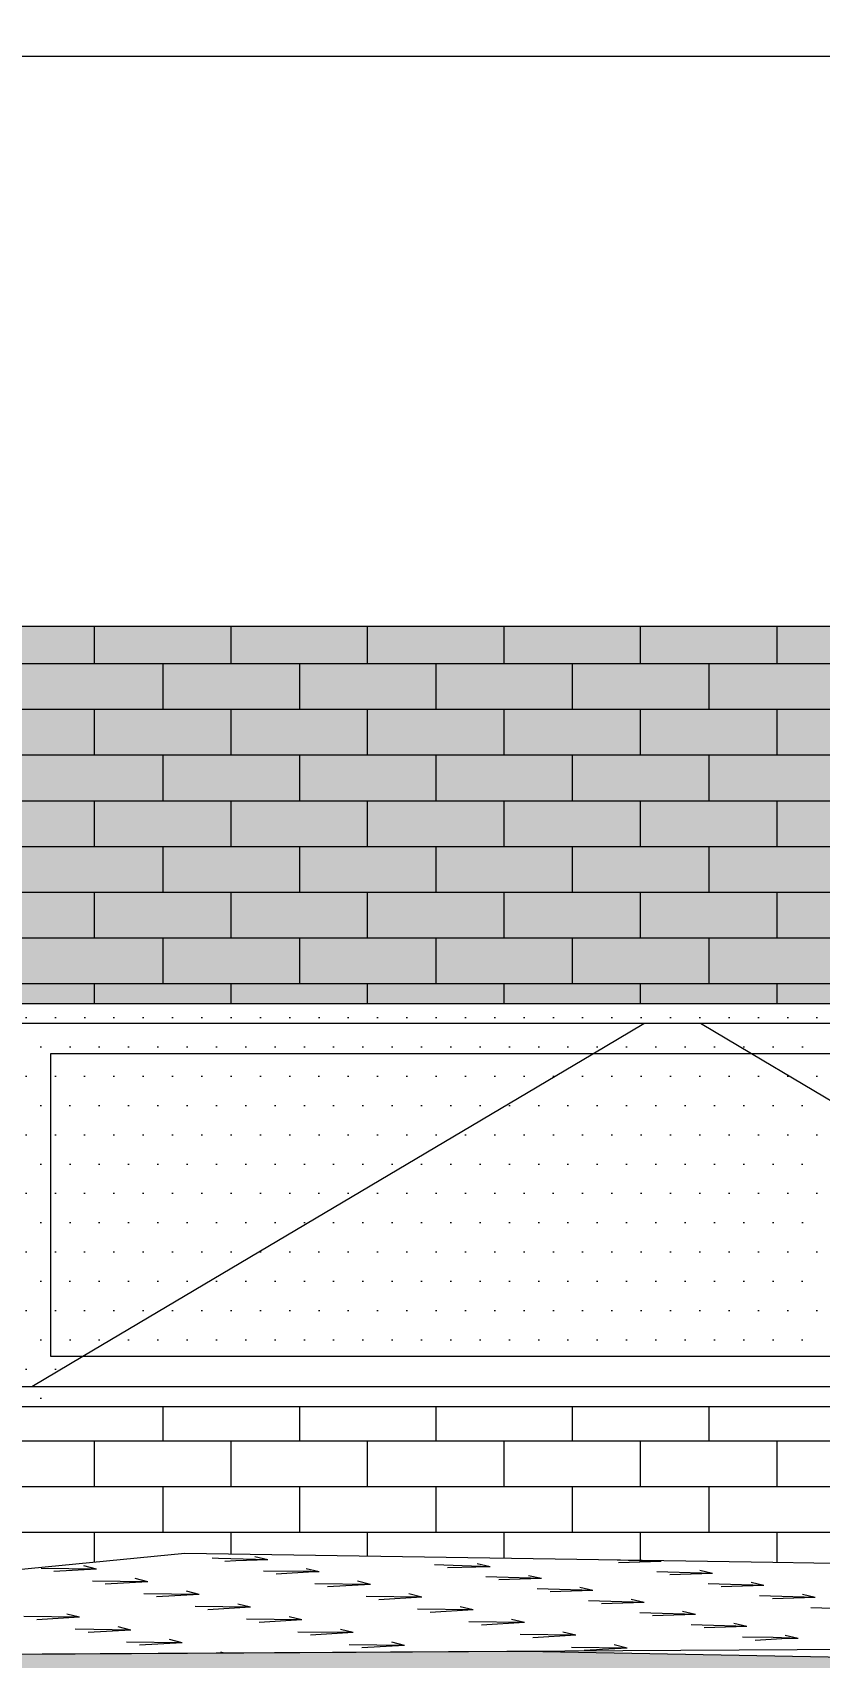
# Model space of a CAD drawing. Header units: metres. Extents: x -111189 to -108577, y -72951 to -72647.
# Drawn here: x -108854.112 to -108852.942, y -72948.029 to -72945.612 of the extents above; entities that cross this region are included whole.
import ezdxf

# ---------------------------------------------------------------- set-up
doc = ezdxf.new("R2010")
doc.units = ezdxf.units.M
doc.header["$MEASUREMENT"] = 0
for name, color, linetype in [('00 - DESENHO 2D', 7, 'Continuous'), ('01 - TERRENO PROPOSTO', 7, 'Continuous'), ('03 - LAJES', 7, 'Continuous'), ('04 - TECTO FALSO', 7, 'Continuous'), ('12 - COTAS GERAIS', 7, 'Continuous')]:
    doc.layers.add(name, color=color, linetype=linetype)
doc.styles.add('ESTILO_GERADO_7', font='')
doc.styles.get('ESTILO_GERADO_7').set_extended_font_data('Helvetica')
doc.dimstyles.new('ESTILO_GERADO__5', dxfattribs={"dimtxt": 0.15, "dimasz": 0.114, "dimexe": 0.18, "dimexo": 0.0625, "dimgap": 0, "dimtad": 1, "dimzin": 0, "dimdsep": 46, "dimtxsty": 'ESTILO_GERADO_7', "dimblk": 'ARROWHEAD_2', "dimblk1": 'ARROWHEAD_2', "dimblk2": 'ARROWHEAD_2', "dimcen": 0.09, "dimse1": 1, "dimse2": 1, "dimclrd": 7, "dimclre": 7, "dimclrt": 7, "dimadec": 0, "dimazin": 0, "dimtfac": 1, "dimtdec": 4, "dimtmove": 0, "dimatfit": 3, "dimfxl": 1, "dimtolj": 1, "dimtzin": 0, "dimarcsym": 0})
pattern_1 = [(360, (-108689.58989, -72946.075524), (0.021783658, 0.043567315), [0, -0.043567315])]

# ---------------------------------------------------------------- blocks, each defined once
blk = doc.blocks.new('*X1716', base_point=(-108689.5899, -72946.0755))
at = {"color": 254, "linetype": 'Continuous', "lineweight": 13}
for p, q in [((-108854.0199, -72946.5515), (-108854.0199, -72946.4956)), ((-108853.8169, -72946.5515), (-108853.8169, -72946.4956)), ((-108853.6139, -72946.5515), (-108853.6139, -72946.4956)), ((-108853.4109, -72946.5515), (-108853.4109, -72946.4956)), ((-108853.2079, -72946.5515), (-108853.2079, -72946.4956)), ((-108853.0049, -72946.5515), (-108853.0049, -72946.4956)), ((-108854.0199, -72946.5515), (-108854.2229, -72946.5515)), ((-108853.8169, -72946.5515), (-108854.0199, -72946.5515)), ((-108853.9184, -72946.5515), (-108853.9184, -72946.6195)), ((-108853.6139, -72946.5515), (-108853.8169, -72946.5515)), ((-108853.7154, -72946.5515), (-108853.7154, -72946.6195)), ((-108853.4109, -72946.5515), (-108853.6139, -72946.5515)), ((-108853.5124, -72946.5515), (-108853.5124, -72946.6195)), ((-108853.2079, -72946.5515), (-108853.4109, -72946.5515)), ((-108853.3094, -72946.5515), (-108853.3094, -72946.6195)), ((-108853.0049, -72946.5515), (-108853.2079, -72946.5515)), ((-108853.1064, -72946.5515), (-108853.1064, -72946.6195)), ((-108852.8019, -72946.5515), (-108853.0049, -72946.5515)), ((-108854.0199, -72946.6195), (-108854.2229, -72946.6195)), ((-108853.8169, -72946.6195), (-108854.0199, -72946.6195)), ((-108854.0199, -72946.6875), (-108854.0199, -72946.6195)), ((-108853.6139, -72946.6195), (-108853.8169, -72946.6195)), ((-108853.8169, -72946.6875), (-108853.8169, -72946.6195)), ((-108853.4109, -72946.6195), (-108853.6139, -72946.6195)), ((-108853.6139, -72946.6875), (-108853.6139, -72946.6195)), ((-108853.2079, -72946.6195), (-108853.4109, -72946.6195)), ((-108853.4109, -72946.6875), (-108853.4109, -72946.6195)), ((-108853.0049, -72946.6195), (-108853.2079, -72946.6195)), ((-108853.2079, -72946.6875), (-108853.2079, -72946.6195)), ((-108852.8019, -72946.6195), (-108853.0049, -72946.6195)), ((-108853.0049, -72946.6875), (-108853.0049, -72946.6195)), ((-108854.0199, -72946.6875), (-108854.2229, -72946.6875)), ((-108853.8169, -72946.6875), (-108854.0199, -72946.6875)), ((-108853.9184, -72946.6875), (-108853.9184, -72946.7555)), ((-108853.6139, -72946.6875), (-108853.8169, -72946.6875)), ((-108853.7154, -72946.6875), (-108853.7154, -72946.7555)), ((-108853.4109, -72946.6875), (-108853.6139, -72946.6875)), ((-108853.5124, -72946.6875), (-108853.5124, -72946.7555)), ((-108853.2079, -72946.6875), (-108853.4109, -72946.6875)), ((-108853.3094, -72946.6875), (-108853.3094, -72946.7555)), ((-108853.0049, -72946.6875), (-108853.2079, -72946.6875)), ((-108853.1064, -72946.6875), (-108853.1064, -72946.7555)), ((-108852.8019, -72946.6875), (-108853.0049, -72946.6875)), ((-108854.0199, -72946.7555), (-108854.2229, -72946.7555)), ((-108853.8169, -72946.7555), (-108854.0199, -72946.7555)), ((-108854.0199, -72946.8235), (-108854.0199, -72946.7555)), ((-108853.6139, -72946.7555), (-108853.8169, -72946.7555)), ((-108853.8169, -72946.8235), (-108853.8169, -72946.7555)), ((-108853.4109, -72946.7555), (-108853.6139, -72946.7555)), ((-108853.6139, -72946.8235), (-108853.6139, -72946.7555)), ((-108853.2079, -72946.7555), (-108853.4109, -72946.7555)), ((-108853.4109, -72946.8235), (-108853.4109, -72946.7555)), ((-108853.0049, -72946.7555), (-108853.2079, -72946.7555)), ((-108853.2079, -72946.8235), (-108853.2079, -72946.7555)), ((-108852.8019, -72946.7555), (-108853.0049, -72946.7555)), ((-108853.0049, -72946.8235), (-108853.0049, -72946.7555)), ((-108854.0199, -72946.8235), (-108854.2229, -72946.8235)), ((-108853.8169, -72946.8235), (-108854.0199, -72946.8235)), ((-108853.9184, -72946.8235), (-108853.9184, -72946.8915)), ((-108853.6139, -72946.8235), (-108853.8169, -72946.8235)), ((-108853.7154, -72946.8235), (-108853.7154, -72946.8915)), ((-108853.4109, -72946.8235), (-108853.6139, -72946.8235)), ((-108853.5124, -72946.8235), (-108853.5124, -72946.8915)), ((-108853.2079, -72946.8235), (-108853.4109, -72946.8235)), ((-108853.3094, -72946.8235), (-108853.3094, -72946.8915)), ((-108853.0049, -72946.8235), (-108853.2079, -72946.8235)), ((-108853.1064, -72946.8235), (-108853.1064, -72946.8915)), ((-108852.8019, -72946.8235), (-108853.0049, -72946.8235)), ((-108854.0199, -72946.8915), (-108854.2229, -72946.8915)), ((-108853.8169, -72946.8915), (-108854.0199, -72946.8915)), ((-108854.0199, -72946.9595), (-108854.0199, -72946.8915)), ((-108853.6139, -72946.8915), (-108853.8169, -72946.8915)), ((-108853.8169, -72946.9595), (-108853.8169, -72946.8915)), ((-108853.4109, -72946.8915), (-108853.6139, -72946.8915)), ((-108853.6139, -72946.9595), (-108853.6139, -72946.8915)), ((-108853.2079, -72946.8915), (-108853.4109, -72946.8915)), ((-108853.4109, -72946.9595), (-108853.4109, -72946.8915)), ((-108853.0049, -72946.8915), (-108853.2079, -72946.8915)), ((-108853.2079, -72946.9595), (-108853.2079, -72946.8915)), ((-108852.8019, -72946.8915), (-108853.0049, -72946.8915)), ((-108853.0049, -72946.9595), (-108853.0049, -72946.8915)), ((-108854.0199, -72946.9595), (-108854.2229, -72946.9595)), ((-108853.8169, -72946.9595), (-108854.0199, -72946.9595)), ((-108853.9184, -72946.9595), (-108853.9184, -72947.0275)), ((-108853.6139, -72946.9595), (-108853.8169, -72946.9595)), ((-108853.7154, -72946.9595), (-108853.7154, -72947.0275)), ((-108853.4109, -72946.9595), (-108853.6139, -72946.9595)), ((-108853.5124, -72946.9595), (-108853.5124, -72947.0275)), ((-108853.2079, -72946.9595), (-108853.4109, -72946.9595)), ((-108853.3094, -72946.9595), (-108853.3094, -72947.0275)), ((-108853.0049, -72946.9595), (-108853.2079, -72946.9595)), ((-108853.1064, -72946.9595), (-108853.1064, -72947.0275)), ((-108852.8019, -72946.9595), (-108853.0049, -72946.9595)), ((-108854.0199, -72947.0275), (-108854.2229, -72947.0275)), ((-108853.8169, -72947.0275), (-108854.0199, -72947.0275)), ((-108854.0199, -72947.0564), (-108854.0199, -72947.0275)), ((-108853.6139, -72947.0275), (-108853.8169, -72947.0275)), ((-108853.8169, -72947.0564), (-108853.8169, -72947.0275)), ((-108853.4109, -72947.0275), (-108853.6139, -72947.0275)), ((-108853.6139, -72947.0564), (-108853.6139, -72947.0275)), ((-108853.2079, -72947.0275), (-108853.4109, -72947.0275)), ((-108853.4109, -72947.0564), (-108853.4109, -72947.0275)), ((-108853.0049, -72947.0275), (-108853.2079, -72947.0275)), ((-108853.2079, -72947.0564), (-108853.2079, -72947.0275)), ((-108852.8019, -72947.0275), (-108853.0049, -72947.0275)), ((-108853.0049, -72947.0564), (-108853.0049, -72947.0275)), ((-108853.9184, -72947.6564), (-108853.9184, -72947.7075)), ((-108853.7154, -72947.6564), (-108853.7154, -72947.7075)), ((-108853.5124, -72947.6564), (-108853.5124, -72947.7075)), ((-108853.3094, -72947.6564), (-108853.3094, -72947.7075)), ((-108853.1064, -72947.6564), (-108853.1064, -72947.7075)), ((-108854.0199, -72947.7075), (-108854.2229, -72947.7075)), ((-108853.8169, -72947.7075), (-108854.0199, -72947.7075)), ((-108854.0199, -72947.7755), (-108854.0199, -72947.7075)), ((-108853.6139, -72947.7075), (-108853.8169, -72947.7075)), ((-108853.8169, -72947.7755), (-108853.8169, -72947.7075)), ((-108853.4109, -72947.7075), (-108853.6139, -72947.7075)), ((-108853.6139, -72947.7755), (-108853.6139, -72947.7075)), ((-108853.2079, -72947.7075), (-108853.4109, -72947.7075)), ((-108853.4109, -72947.7755), (-108853.4109, -72947.7075)), ((-108853.0049, -72947.7075), (-108853.2079, -72947.7075)), ((-108853.2079, -72947.7755), (-108853.2079, -72947.7075)), ((-108852.8019, -72947.7075), (-108853.0049, -72947.7075)), ((-108853.0049, -72947.7755), (-108853.0049, -72947.7075)), ((-108854.0199, -72947.7755), (-108854.2229, -72947.7755)), ((-108853.8169, -72947.7755), (-108854.0199, -72947.7755)), ((-108853.9184, -72947.7755), (-108853.9184, -72947.8435)), ((-108853.6139, -72947.7755), (-108853.8169, -72947.7755)), ((-108853.7154, -72947.7755), (-108853.7154, -72947.8435)), ((-108853.4109, -72947.7755), (-108853.6139, -72947.7755)), ((-108853.5124, -72947.7755), (-108853.5124, -72947.8435)), ((-108853.2079, -72947.7755), (-108853.4109, -72947.7755)), ((-108853.3094, -72947.7755), (-108853.3094, -72947.8435)), ((-108853.0049, -72947.7755), (-108853.2079, -72947.7755)), ((-108853.1064, -72947.7755), (-108853.1064, -72947.8435)), ((-108852.8019, -72947.7755), (-108853.0049, -72947.7755)), ((-108854.0199, -72947.8435), (-108854.2229, -72947.8435)), ((-108853.8169, -72947.8435), (-108854.0199, -72947.8435)), ((-108854.0199, -72947.8879), (-108854.0199, -72947.8435)), ((-108853.6139, -72947.8435), (-108853.8169, -72947.8435)), ((-108853.8169, -72947.8759), (-108853.8169, -72947.8435)), ((-108853.4109, -72947.8435), (-108853.6139, -72947.8435)), ((-108853.6139, -72947.879), (-108853.6139, -72947.8435)), ((-108853.2079, -72947.8435), (-108853.4109, -72947.8435)), ((-108853.4109, -72947.8821), (-108853.4109, -72947.8435)), ((-108853.0049, -72947.8435), (-108853.2079, -72947.8435)), ((-108853.2079, -72947.8851), (-108853.2079, -72947.8435)), ((-108852.8019, -72947.8435), (-108853.0049, -72947.8435)), ((-108853.0049, -72947.8882), (-108853.0049, -72947.8435))]:
    blk.add_line(p, q, dxfattribs=at)
blk = doc.blocks.new('Corte Elem_1052_1', base_point=(-108689.5899, -72946.0755))
at = {"linetype": 'Continuous', "lineweight": 13}
h = blk.add_hatch(dxfattribs=at)
h.set_pattern_fill('DOTS_0001', color=251, style=0, pattern_type=2)
h.set_pattern_definition(pattern_1)
h.paths.add_polyline_path([(-108850.786, -72946.4956), (-108855.786, -72946.4956), (-108855.786, -72947.9655), (-108855.636, -72947.9655), (-108855.636, -72948.045), (-108854.8954, -72947.973), (-108854.8954, -72947.951), (-108855.026, -72947.8069), (-108855.026, -72947.6324), (-108855.1565, -72947.4883), (-108855.1565, -72947.3138), (-108855.2871, -72947.1697), (-108855.2871, -72947.0461), (-108854.9, -72947.4731), (-108854.1605, -72947.4731), (-108854.1605, -72947.0564), (-108852.1616, -72947.0564), (-108852.1616, -72947.4731), (-108850.786, -72947.4731)])
at = {"lineweight": 0}
blk.add_blockref('*X1716', (-108689.5899, -72946.0755), dxfattribs=at)
blk = doc.blocks.new('Corte Elem_1069_1', base_point=(-108689.5899, -72946.0755))
at = {"layer": '03 - LAJES', "color": 7, "linetype": 'Continuous', "lineweight": 13}
blk.add_line((-108855.786, -72946.4956), (-108849.036, -72946.4956), dxfattribs=at)
blk = doc.blocks.new('Corte Elem_1224_1', base_point=(-108689.5899, -72946.0755))
at = {"layer": '04 - TECTO FALSO', "color": 7, "linetype": 'Continuous', "lineweight": 13}
blk.add_line((-108855.786, -72945.6474), (-108849.036, -72945.6474), dxfattribs=at)
blk = doc.blocks.new('Corte Elem_1298_1', base_point=(-108689.5899, -72946.0755))
at = {"layer": '01 - TERRENO PROPOSTO', "color": 7, "linetype": 'Continuous', "lineweight": 13}
for p, q in [((-108853.8856, -72947.8748), (-108855.636, -72948.045)), ((-108853.0111, -72947.8881), (-108853.8856, -72947.8748)), ((-108853.8356, -72947.882), (-108853.8451, -72947.8819)), ((-108853.7624, -72947.8842), (-108853.8356, -72947.882)), ((-108853.7624, -72947.8842), (-108853.7815, -72947.8798)), ((-108854.0169, -72947.8978), (-108854.0996, -72947.8968)), ((-108854.0169, -72947.8978), (-108854.0805, -72947.9016)), ((-108854.0169, -72947.8978), (-108854.0359, -72947.8931)), ((-108853.8099, -72947.8857), (-108853.826, -72947.8866)), ((-108853.7624, -72947.8842), (-108853.8099, -72947.8857)), ((-108853.6981, -72947.9016), (-108853.7688, -72947.9008)), ((-108853.6939, -72947.9022), (-108853.7497, -72947.9055)), ((-108853.6861, -72947.902), (-108853.7051, -72947.8976)), ((-108853.6861, -72947.902), (-108853.6981, -72947.9016)), ((-108853.6861, -72947.902), (-108853.6939, -72947.9022)), ((-108853.4316, -72947.8943), (-108853.5143, -72947.8918)), ((-108853.4316, -72947.8943), (-108853.4952, -72947.8962)), ((-108853.4316, -72947.8943), (-108853.4507, -72947.8899)), ((-108853.1772, -72947.8866), (-108853.2425, -72947.8846)), ((-108853.1772, -72947.8866), (-108853.2408, -72947.8885)), ((-108853.1008, -72947.9044), (-108853.1835, -72947.9019)), ((-108853.1772, -72947.8866), (-108853.1817, -72947.8855)), ((-108853.1008, -72947.9044), (-108853.1644, -72947.9063)), ((-108853.1008, -72947.9044), (-108853.1199, -72947.9)), ((-108852.8445, -72947.8905), (-108853.0111, -72947.8881)), ((-108853.9405, -72947.9167), (-108854.0232, -72947.9158)), ((-108853.9405, -72947.9167), (-108854.0041, -72947.9205)), ((-108853.9405, -72947.9167), (-108853.9596, -72947.912)), ((-108853.8642, -72947.9357), (-108853.8833, -72947.9309)), ((-108853.6097, -72947.9207), (-108853.6924, -72947.9197)), ((-108853.6097, -72947.9207), (-108853.6733, -72947.9244)), ((-108853.6097, -72947.9207), (-108853.6288, -72947.916)), ((-108853.3553, -72947.9121), (-108853.438, -72947.9096)), ((-108853.3553, -72947.9121), (-108853.4189, -72947.914)), ((-108853.3553, -72947.9121), (-108853.3744, -72947.9077)), ((-108853.2789, -72947.9299), (-108853.3616, -72947.9274)), ((-108853.2789, -72947.9299), (-108853.3425, -72947.9318)), ((-108853.2789, -72947.9299), (-108853.298, -72947.9254)), ((-108853.0245, -72947.9222), (-108853.1072, -72947.9197)), ((-108853.0245, -72947.9222), (-108853.0881, -72947.9241)), ((-108853.0245, -72947.9222), (-108853.0436, -72947.9177)), ((-108853.8642, -72947.9357), (-108853.9469, -72947.9347)), ((-108853.8642, -72947.9357), (-108853.9278, -72947.9394)), ((-108853.7878, -72947.9546), (-108853.8705, -72947.9536)), ((-108853.7878, -72947.9546), (-108853.8514, -72947.9583)), ((-108853.7878, -72947.9546), (-108853.8069, -72947.9499)), ((-108853.5334, -72947.9396), (-108853.6161, -72947.9386)), ((-108853.5334, -72947.9396), (-108853.597, -72947.9434)), ((-108853.5334, -72947.9396), (-108853.5525, -72947.9349)), ((-108853.457, -72947.9586), (-108853.4761, -72947.9538)), ((-108853.2026, -72947.9477), (-108853.2853, -72947.9452)), ((-108853.2026, -72947.9477), (-108853.2662, -72947.9496)), ((-108853.2026, -72947.9477), (-108853.2217, -72947.9432)), ((-108852.9481, -72947.94), (-108853.0308, -72947.9375)), ((-108852.9481, -72947.94), (-108853.0117, -72947.9419)), ((-108852.9481, -72947.94), (-108852.9672, -72947.9355)), ((-108852.8718, -72947.9578), (-108852.9545, -72947.9553)), ((-108854.0423, -72947.9696), (-108854.125, -72947.9686)), ((-108854.0423, -72947.9696), (-108854.1059, -72947.9733)), ((-108854.0423, -72947.9696), (-108854.0614, -72947.9648)), ((-108853.7115, -72947.9735), (-108853.7942, -72947.9725)), ((-108853.7115, -72947.9735), (-108853.7751, -72947.9773)), ((-108853.7115, -72947.9735), (-108853.7306, -72947.9688)), ((-108853.457, -72947.9586), (-108853.5397, -72947.9576)), ((-108853.457, -72947.9586), (-108853.5206, -72947.9623)), ((-108853.3807, -72947.9775), (-108853.4634, -72947.9765)), ((-108853.3807, -72947.9775), (-108853.4443, -72947.9812)), ((-108853.3807, -72947.9775), (-108853.3998, -72947.9728)), ((-108853.1262, -72947.9655), (-108853.2089, -72947.963)), ((-108853.1262, -72947.9655), (-108853.1899, -72947.9674)), ((-108853.1262, -72947.9655), (-108853.1453, -72947.961)), ((-108853.0499, -72947.9833), (-108853.069, -72947.9788)), ((-108853.9659, -72947.9885), (-108854.0486, -72947.9875)), ((-108853.9659, -72947.9885), (-108854.0296, -72947.9922)), ((-108853.9659, -72947.9885), (-108853.985, -72947.9838)), ((-108853.8896, -72948.0074), (-108853.9087, -72948.0027)), ((-108853.6351, -72947.9924), (-108853.7178, -72947.9915)), ((-108853.6351, -72947.9924), (-108853.6988, -72947.9962)), ((-108853.6351, -72947.9924), (-108853.6542, -72947.9877)), ((-108853.3043, -72947.9964), (-108853.387, -72947.9954)), ((-108853.3043, -72947.9964), (-108853.368, -72948.0002)), ((-108853.3043, -72947.9964), (-108853.3234, -72947.9917)), ((-108853.0499, -72947.9833), (-108853.1326, -72947.9807)), ((-108853.0499, -72947.9833), (-108853.1135, -72947.9852)), ((-108853.0107, -72947.9999), (-108853.0563, -72947.9994)), ((-108852.9976, -72948.0018), (-108853.0372, -72948.0041)), ((-108852.9736, -72948.0011), (-108853.0107, -72947.9999)), ((-108852.9736, -72948.0011), (-108852.9976, -72948.0018)), ((-108852.9736, -72948.0011), (-108852.9926, -72947.9966)), ((-108853.8896, -72948.0074), (-108853.9723, -72948.0064)), ((-108853.8896, -72948.0074), (-108853.9532, -72948.0111)), ((-108853.8274, -72948.0228), (-108853.8323, -72948.0216)), ((-108853.5588, -72948.0114), (-108853.6415, -72948.0104)), ((-108853.5588, -72948.0114), (-108853.6224, -72948.0151)), ((-108853.5588, -72948.0114), (-108853.5779, -72948.0066)), ((-108853.228, -72948.0153), (-108853.3107, -72948.0143)), ((-108853.228, -72948.0153), (-108853.2916, -72948.0191)), ((-108853.228, -72948.0153), (-108853.2471, -72948.0106))]:
    blk.add_line(p, q, dxfattribs=at)
at = {"layer": '01 - TERRENO PROPOSTO', "color": 7, "linetype": 'Continuous', "lineweight": 20, "flags": 128}
blk.add_lwpolyline([(-108850.7356, -72948.0776), (-108850.8461, -72948.0713), (-108851.2331, -72948.0649), (-108851.3163, -72948.0634), (-108851.4583, -72948.0611), (-108852.0503, -72948.0297), (-108852.3942, -72948.0248), (-108852.5445, -72948.0225), (-108852.5996, -72948.0217), (-108852.8889, -72948.0173), (-108855.4807, -72948.0325)], dxfattribs=at)
blk = doc.blocks.new('Corte Elem_1428_1', base_point=(-108689.5899, -72946.0755))
at = {"linetype": 'Continuous', "lineweight": 13}
h = blk.add_hatch(dxfattribs=at)
h.set_pattern_fill('DOTS_0001', color=251, style=0, pattern_type=2)
h.set_pattern_definition(pattern_1)
h.paths.add_polyline_path([(-108854.1605, -72947.0864), (-108854.1305, -72947.0864), (-108852.1916, -72947.0864), (-108852.1616, -72947.0864), (-108852.1616, -72947.0564), (-108854.1605, -72947.0564)])
h = blk.add_hatch(dxfattribs=at)
h.set_pattern_fill('DOTS_0001', color=251, style=0, pattern_type=2)
h.set_pattern_definition(pattern_1)
h.paths.add_polyline_path([(-108854.1605, -72947.6264), (-108854.1305, -72947.6264), (-108854.1305, -72947.0864), (-108854.1605, -72947.0864)])
h = blk.add_hatch(dxfattribs=at)
h.set_pattern_fill('DOTS_0001', color=251, style=0, pattern_type=2)
h.set_pattern_definition(pattern_1)
h.paths.add_polyline_path([(-108854.1305, -72947.1314), (-108854.0855, -72947.1314), (-108852.2366, -72947.1314), (-108852.1916, -72947.1314), (-108852.1916, -72947.0864), (-108854.1305, -72947.0864)])
h = blk.add_hatch(dxfattribs=at)
h.set_pattern_fill('DOTS_0001', color=251, style=0, pattern_type=2)
h.set_pattern_definition(pattern_1)
h.paths.add_polyline_path([(-108852.1916, -72947.0864), (-108852.1916, -72947.5503), (-108852.1616, -72947.5503), (-108852.1616, -72947.0864)])
h = blk.add_hatch(dxfattribs=at)
h.set_pattern_fill('DOTS_0001', color=251, style=0, pattern_type=2)
h.set_pattern_definition(pattern_1)
h.paths.add_polyline_path([(-108854.0855, -72947.1314), (-108854.1305, -72947.1314), (-108854.1305, -72947.5814), (-108854.0855, -72947.5814)])
h = blk.add_hatch(dxfattribs=at)
h.set_pattern_fill('DOTS_0001', color=251, style=0, pattern_type=2)
h.set_pattern_definition(pattern_1)
h.paths.add_polyline_path([(-108854.0855, -72947.1314), (-108854.0855, -72947.5814), (-108854.0672, -72947.5814), (-108854.0672, -72947.576), (-108852.2366, -72947.576), (-108852.2366, -72947.1314)])
h = blk.add_hatch(dxfattribs=at)
h.set_pattern_fill('DOTS_0001', color=251, style=0, pattern_type=2)
h.set_pattern_definition(pattern_1)
h.paths.add_polyline_path([(-108852.2366, -72947.1314), (-108852.2366, -72947.5683), (-108852.1916, -72947.5683), (-108852.1916, -72947.1314)])
h = blk.add_hatch(dxfattribs=at)
h.set_pattern_fill('DOTS_0001', color=251, style=0, pattern_type=2)
h.set_pattern_definition(pattern_1)
h.paths.add_polyline_path([(-108854.1305, -72947.6264), (-108854.0742, -72947.6264), (-108854.0742, -72947.5814), (-108854.1305, -72947.5814)])
h = blk.add_hatch(dxfattribs=at)
h.set_pattern_fill('DOTS_0001', color=251, style=0, pattern_type=2)
h.set_pattern_definition(pattern_1)
h.paths.add_polyline_path([(-108854.1605, -72947.6264), (-108854.1605, -72947.6564), (-108854.0905, -72947.6564), (-108854.0905, -72947.6264)])
at = {"color": 7, "linetype": 'Continuous', "lineweight": 13}
for p, q in [((-108854.1605, -72947.0564), (-108852.1616, -72947.0564)), ((-108854.1605, -72947.6564), (-108854.1605, -72947.0564)), ((-108852.1616, -72947.0564), (-108852.1616, -72947.6564)), ((-108854.1305, -72947.0864), (-108854.1305, -72947.6264)), ((-108852.1916, -72947.0864), (-108854.1305, -72947.0864)), ((-108853.279, -72947.1314), (-108853.2032, -72947.0864)), ((-108853.043, -72947.1314), (-108853.1189, -72947.0864)), ((-108852.1916, -72947.6264), (-108852.1916, -72947.0864)), ((-108854.0855, -72947.1314), (-108854.0855, -72947.5814)), ((-108852.2366, -72947.1314), (-108854.0855, -72947.1314)), ((-108854.0375, -72947.5814), (-108853.279, -72947.1314)), ((-108852.2846, -72947.5814), (-108853.043, -72947.1314)), ((-108852.2366, -72947.5814), (-108852.2366, -72947.1314)), ((-108854.1133, -72947.6264), (-108854.0375, -72947.5814)), ((-108854.0855, -72947.5814), (-108852.2366, -72947.5814)), ((-108852.2087, -72947.6264), (-108852.2846, -72947.5814)), ((-108854.1305, -72947.6264), (-108852.1916, -72947.6264)), ((-108852.1616, -72947.6564), (-108854.1605, -72947.6564))]:
    blk.add_line(p, q, dxfattribs=at)
blk = doc.blocks.new('*D2141', base_point=(-108689.5899, -72946.0755))
at = {"layer": '12 - COTAS GERAIS', "color": 7, "linetype": 'Continuous', "lineweight": 5, "transparency": 16777216}
for p, q in [((-108854.8686, -72943.1322), (-108854.7186, -72943.2188)), ((-108854.6811, -72943.1755), (-108854.9061, -72943.1755)), ((-108854.7936, -72946.0955), (-108854.7936, -72943.1755)), ((-108854.8686, -72946.0522), (-108854.7186, -72946.1388)), ((-108854.6811, -72946.0955), (-108854.9061, -72946.0955)), ((-108854.7936, -72946.1689), (-108854.7936, -72946.0955))]:
    blk.add_line(p, q, dxfattribs=at)
at = {"layer": '12 - COTAS GERAIS', "color": 7, "lineweight": 5, "transparency": 16777216, "char_height": 0.15, "attachment_point": 7, "rotation": 90, "style": 'ESTILO_GERADO_7'}
for s, insert in [('\\A1;{\\pql;\\fHelvetica|b0|i0|c0|p0;\\W1.000000;0,43}', (-108854.8236, -72943.631)), ('\\A1;{\\pql;\\fHelvetica|b0|i0|c0|p0;\\W1.000000;2,92}', (-108854.8236, -72944.8416))]:
    blk.add_mtext(s, dxfattribs=dict(at, insert=insert))
blk = doc.blocks.new('ARROWHEAD_2')
at = {"color": 0, "linetype": 'Continuous', "lineweight": 0}
for p, q in [((-0.378, -0.655), (0.378, 0.655)), ((0, 0), (-1, 0))]:
    blk.add_line(p, q, dxfattribs=at)

msp = doc.modelspace()

# ---------------------------------------------------------------- hatches: boundary and pattern name
at = {"layer": '00 - DESENHO 2D', "linetype": 'Continuous', "lineweight": 13}
msp.add_hatch(color=251, dxfattribs=at).paths.add_polyline_path([(-108861.3903, -72951.1828), (-108861.3888, -72947.92), (-108860.7951, -72947.9203), (-108860.7951, -72946.4203), (-108860.5951, -72946.4203), (-108860.5951, -72948.0253), (-108858.8253, -72948.0125), (-108855.786, -72948.0112), (-108855.786, -72947.9655), (-108855.636, -72947.9655), (-108855.636, -72948.0583), (-108855.4706, -72948.0324), (-108853.38, -72948.0202), (-108851.3362, -72948.0583), (-108849.8907, -72948.0852), (-108848.7814, -72948.1675), (-108846.3426, -72948.1705), (-108844.7581, -72948.2104), (-108843.6782, -72948.2008), (-108842.7876, -72948.2465), (-108841.8742, -72948.2675), (-108840.9839, -72948.2465), (-108840.9839, -72946.7468), (-108840.7818, -72946.7468), (-108840.7818, -72951.1828)])

# ---------------------------------------------------------------- linework, layer by layer
at = {"layer": '00 - DESENHO 2D', "color": 7, "linetype": 'Continuous', "lineweight": 20, "flags": 128}
msp.add_lwpolyline([(-108840.7818, -72951.1828), (-108861.3903, -72951.1828), (-108861.3888, -72947.92), (-108860.7951, -72947.9203), (-108860.7951, -72946.4203), (-108860.5951, -72946.4203), (-108860.5951, -72948.0253), (-108858.8253, -72948.0125), (-108855.786, -72948.0112), (-108855.786, -72947.9655), (-108855.636, -72947.9655), (-108855.636, -72948.0583), (-108855.4706, -72948.0324), (-108853.38, -72948.0202), (-108851.3362, -72948.0583), (-108849.8907, -72948.0852), (-108848.7814, -72948.1675), (-108846.3426, -72948.1705), (-108844.7581, -72948.2104)], dxfattribs=at)

# ---------------------------------------------------------------- block references
at = {"lineweight": 0}
for name in ['Corte Elem_1052_1', 'Corte Elem_1428_1']:
    msp.add_blockref(name, (-108689.5899, -72946.0755), dxfattribs=at)
at = {"layer": '01 - TERRENO PROPOSTO', "lineweight": 0}
msp.add_blockref('Corte Elem_1298_1', (-108689.5899, -72946.0755), dxfattribs=at)
at = {"layer": '03 - LAJES', "lineweight": 0}
msp.add_blockref('Corte Elem_1069_1', (-108689.5899, -72946.0755), dxfattribs=at)
at = {"layer": '04 - TECTO FALSO', "lineweight": 0}
msp.add_blockref('Corte Elem_1224_1', (-108689.5899, -72946.0755), dxfattribs=at)

# ---------------------------------------------------------------- dimensions: what is measured, and where the dimension line sits
at = {"layer": '12 - COTAS GERAIS', "color": 7, "linetype": 'Continuous', "lineweight": 5}
dim = msp.add_linear_dim(base=(-108854.7936, -72943.1755), p1=(-108855.2132, -72946.0955), p2=(-108853.161, -72943.1755), angle=90, dimstyle='ESTILO_GERADO__5', dxfattribs=at)
dim.commit()
dim.dimension.update_dxf_attribs({"geometry": '*D2141', "text_midpoint": (-108854.8986, -72944.6474), "dimtype": 160, "text_rotation": 90})

doc.saveas('drawing.dxf')
